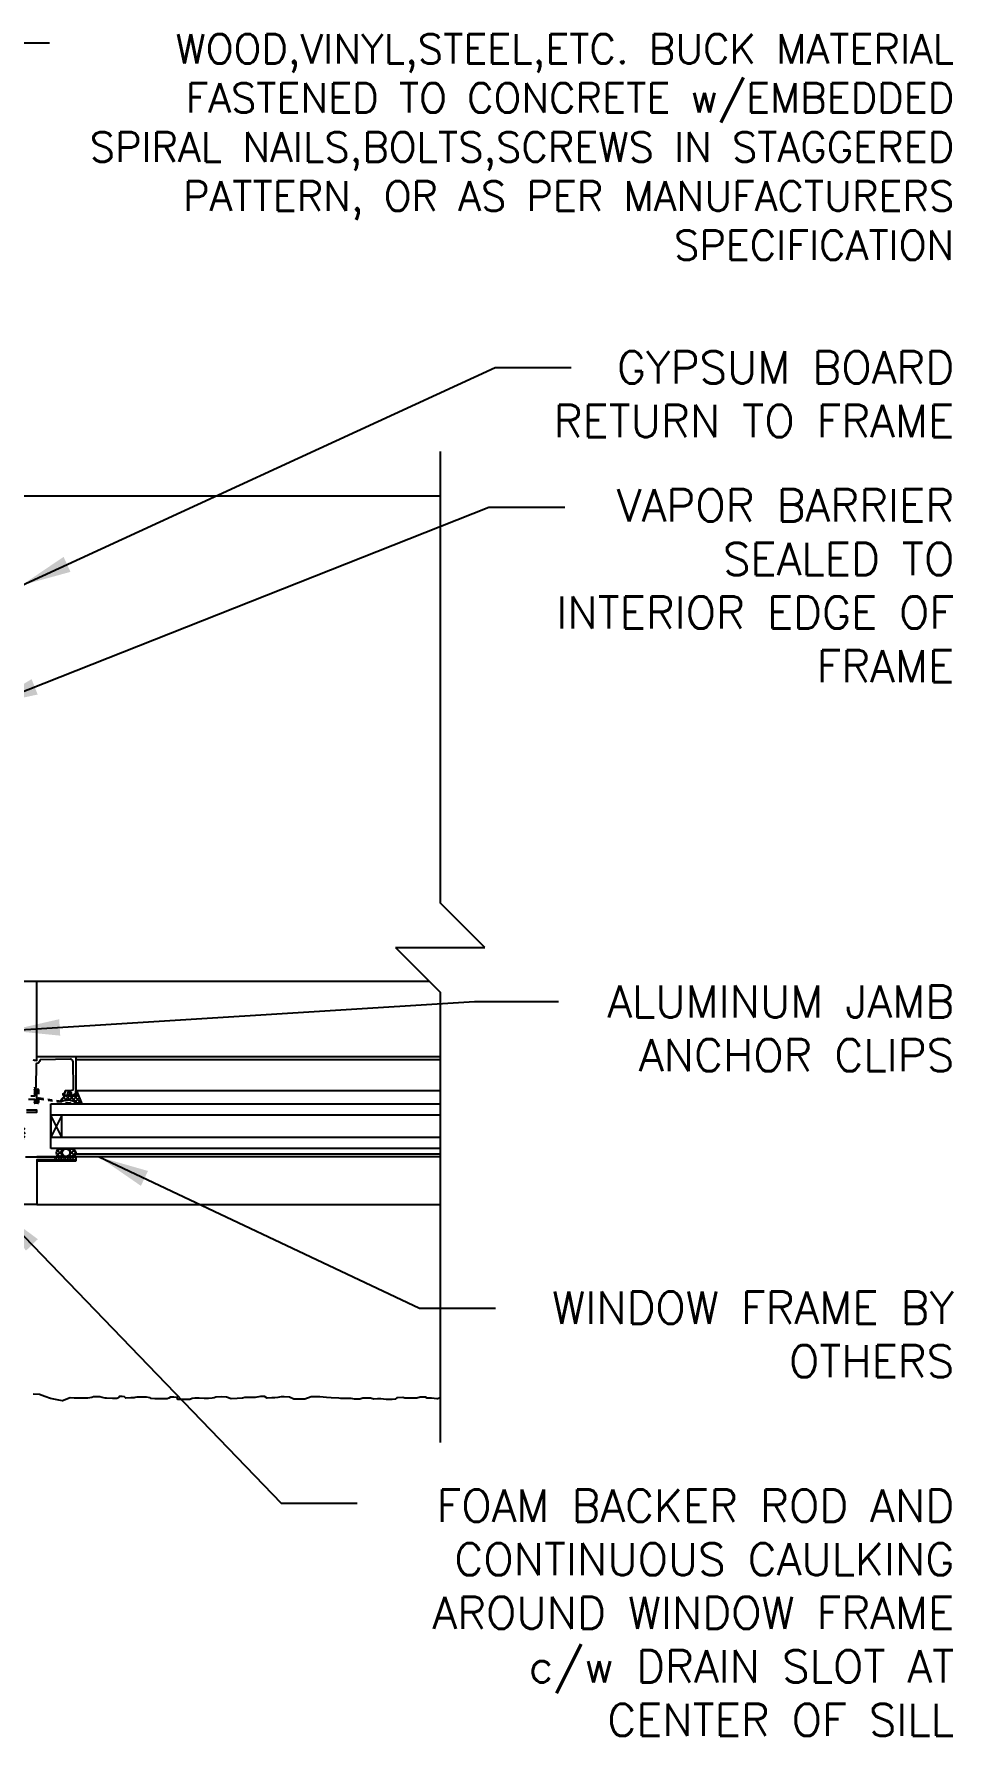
# Model space of a CAD drawing. Header units: inches. Extents: x 2950.6 to 3006.8, y 456.5 to 541.5.
# Drawn here: x 2986.16 to 3006.75, y 503.37 to 541.51 of the extents above; entities that cross this region are included whole.
import ezdxf

# ---------------------------------------------------------------- set-up
doc = ezdxf.new("R2010")
doc.units = ezdxf.units.IN
doc.header["$LTSCALE"] = 0.5
doc.header["$MEASUREMENT"] = 0
doc.linetypes.add('HIDDEN2', pattern=[0.1875, 0.125, -0.0625])
for name, color, linetype in [('HATCH', 12, 'CONTINUOUS'), ('LINE18', 9, 'CONTINUOUS'), ('line25', 2, 'CONTINUOUS'), ('LINE9', 9, 'CONTINUOUS'), ('TEXT', 4, 'CONTINUOUS')]:
    doc.layers.add(name, color=color, linetype=linetype)
doc.styles.add('DIM', font='romans.shx', dxfattribs={"width": 0.7})
doc.styles.get("Standard").update_dxf_attribs({"font": 'romans.shx'})
doc.dimstyles.new('ext_12', dxfattribs={"dimscale": 12, "dimtxt": 0.09375, "dimasz": 0.09375, "dimexe": 0.09375, "dimexo": 0.0625, "dimgap": 0.0625, "dimtad": 1, "dimdec": 1, "dimzin": 3, "dimdsep": 46, "dimlunit": 4, "dimtxsty": 'DIM', "dimcen": 0.09, "dimdle": 0.09375, "dimclrt": 4, "dimadec": 0, "dimazin": 0, "dimtfac": 1, "dimtdec": 1, "dimtmove": 2, "dimatfit": 3, "dimfxl": 0, "dimfrac": 2, "dimtolj": 1, "dimtzin": 0, "dimarcsym": 0})

msp = doc.modelspace()

# ---------------------------------------------------------------- hatches: boundary and pattern name
at = {"layer": 'HATCH'}
h = msp.add_hatch(dxfattribs=at)
h.set_pattern_fill('ANSI37', color=256, scale=0.5, angle=90, style=0)
h.set_pattern_definition([(135, (3507.209175, -2204.112254), (-0.0441941738, -0.0441941738), []), (225, (3507.209175, -2204.112254), (0.0441941738, -0.0441941738), [])])
h.paths.add_polyline_path([(2986.751, 516.531), (2986.998, 516.531, -0.973119), (2987.003, 516.341), (2986.751, 516.341, -1.00028)])
h.paths.add_polyline_path([(2986.874, 516.348, 1), (2986.874, 516.523, 1)], flags=16)
h.paths.add_polyline_path([(2987.092, 517.702), (2987.092, 517.827, -0.392741), (2987.118, 517.807), (2987.229, 517.531), (2987.124, 517.531, 0.314564), (2986.781, 517.585), (2986.754, 517.589), (2986.754, 517.615, -0.149443), (2986.873, 517.718), (2986.874, 517.718, 0.192913), (2986.895, 517.726, -0.089226), (2986.989, 517.74), (2986.992, 517.721, 0.315299), (2986.995, 517.719)])
h.paths.add_polyline_path([(2985.713, 517.064, 0.772598), (2985.699, 517.089, -0.343149), (2985.687, 517.094), (2985.678, 517.11, -0.131652), (2985.677, 517.114), (2985.677, 517.133, -0.414214), (2985.685, 517.141), (2985.874, 517.141, -0.414214), (2985.882, 517.133), (2985.882, 517.114, -0.131652), (2985.881, 517.11), (2985.871, 517.094, -0.343149), (2985.86, 517.089, 0.772598), (2985.845, 517.064), (2985.953, 516.957), (2985.953, 516.75), (2985.845, 516.643, 0.772598), (2985.86, 516.618, -0.343149), (2985.871, 516.613), (2985.881, 516.597, -0.131652), (2985.882, 516.593), (2985.882, 516.574, -0.414214), (2985.874, 516.566), (2985.685, 516.566, -0.414214), (2985.677, 516.574), (2985.677, 516.593, -0.131652), (2985.678, 516.597), (2985.687, 516.613, -0.343149), (2985.699, 516.618, 0.772598), (2985.713, 516.643), (2985.606, 516.75), (2985.606, 516.957)])
h.paths.add_polyline_path([(2985.894, 516.881), (2985.894, 516.826, -0.323848), (2985.853, 516.769, -0.326502), (2985.705, 516.769, -0.323848), (2985.664, 516.826), (2985.664, 516.881, -0.323848), (2985.705, 516.938, -0.326502), (2985.853, 516.938, -0.323848)], flags=16)

# ---------------------------------------------------------------- linework, layer by layer
for p, q in [((2995.259, 531.151), (2985.873, 531.151)), ((2995.019, 520.276), (2986.217, 520.276)), ((2987.092, 518.59), (2995.259, 518.59)), ((2987.092, 517.827), (2995.259, 517.827)), ((2995.259, 516.341), (2986.217, 516.341)), ((2995.259, 516.406), (2987.088, 516.406))]:
    msp.add_line(p, q, dxfattribs=at)
at = {"layer": 'HATCH', "flags": 128}
for points in [[(2987.092, 518.526), (2995.259, 518.526)], [(2986.217, 515.276), (2995.259, 515.276)]]:
    msp.add_lwpolyline(points, dxfattribs=at)
at = {"layer": 'HATCH'}
for points in [[(2987.092, 517.702), (2987.092, 517.827), (2987.094, 517.827, -0.36397), (2987.118, 517.807), (2987.229, 517.531), (2987.124, 517.531, 0.314564), (2986.781, 517.585), (2986.754, 517.589), (2986.754, 517.615, -0.264552), (2986.989, 517.74), (2986.992, 517.721, 0.315299), (2986.995, 517.719)], [(2987.003, 516.341), (2986.751, 516.341, -1), (2986.751, 516.531), (2986.998, 516.531, -0.973119)]]:
    msp.add_lwpolyline(points, format="xyb", close=True, dxfattribs=at)
msp.add_lwpolyline([(2995.259, 510.935), (2995.245, 510.932), (2995.199, 510.921), (2995.181, 510.921), (2995.062, 510.932), (2994.968, 510.935), (2994.93, 510.961), (2994.811, 510.957), (2994.732, 510.935), (2994.642, 510.935), (2994.563, 510.939), (2994.469, 510.939), (2994.422, 510.95), (2994.289, 510.946), (2994.246, 510.914), (2994.181, 510.903), (2994.055, 510.903), (2993.987, 510.914), (2993.929, 510.921), (2993.854, 510.921), (2993.774, 510.91), (2993.699, 510.932), (2993.634, 510.932), (2993.522, 510.932), (2993.458, 510.91), (2993.339, 510.91), (2993.263, 510.925), (2993.177, 510.925), (2993.09, 510.925), (2993.035, 510.928), (2992.984, 510.939), (2992.815, 510.943), (2992.714, 510.953), (2992.563, 510.968), (2992.473, 510.968), (2992.365, 510.964), (2992.228, 510.914), (2992.145, 510.91), (2991.976, 510.914), (2991.879, 510.957), (2991.764, 510.964), (2991.692, 510.964), (2991.623, 510.953), (2991.555, 510.946), (2991.486, 510.943), (2991.378, 510.939), (2991.321, 510.971), (2991.231, 510.971), (2991.109, 510.953), (2990.883, 510.953), (2990.829, 510.935), (2990.706, 510.925), (2990.576, 510.921), (2990.472, 510.957), (2990.368, 510.964), (2990.227, 510.957), (2990.191, 510.943), (2990.148, 510.932), (2990.069, 510.928), (2989.972, 510.928), (2989.86, 510.935), (2989.756, 510.935), (2989.702, 510.925), (2989.648, 510.907), (2989.579, 510.903), (2989.493, 510.907), (2989.403, 510.907), (2989.378, 510.907), (2989.363, 510.95), (2989.291, 510.957), (2989.216, 510.957), (2989.176, 510.939), (2989.136, 510.921), (2989.079, 510.917), (2989.021, 510.917), (2988.949, 510.917), (2988.863, 510.921), (2988.78, 510.925), (2988.756, 510.946), (2988.673, 510.957), (2988.601, 510.957), (2988.525, 510.957), (2988.457, 510.957), (2988.425, 510.95), (2988.403, 510.946), (2988.381, 510.943), (2988.324, 510.943), (2988.212, 510.932), (2988.18, 510.968), (2988.129, 510.975), (2988.065, 510.971), (2988.05, 510.946), (2988.011, 510.928), (2987.913, 510.925), (2987.78, 510.935), (2987.748, 510.935), (2987.679, 510.95), (2987.633, 510.968), (2987.485, 510.968), (2987.453, 510.953), (2987.359, 510.939), (2987.186, 510.935), (2987.053, 510.935), (2986.963, 510.943), (2986.794, 510.878), (2986.714, 510.892), (2986.527, 510.928), (2986.398, 510.975), (2986.275, 511.015), (2986.138, 511.022)], dxfattribs=at)
msp.add_circle((2986.874, 516.436), 0.0875, dxfattribs=at)
at = {"layer": 'LINE18'}
for p, q in [((2986.531, 517.531), (2995.259, 517.531)), ((2986.531, 516.531), (2986.531, 517.531)), ((2995.259, 516.531), (2986.531, 516.531)), ((2987.092, 516.247), (2986.217, 516.247)), ((2986.217, 516.247), (2986.217, 515.291)), ((2987.092, 516.341), (2987.092, 516.247))]:
    msp.add_line(p, q, dxfattribs=at)
for points in [[(2986.152, 518.525, 0.36397), (2986.16, 518.515), (2986.205, 518.508, 0.466308), (2986.217, 518.517), (2986.217, 520.276), (2985.592, 520.276)], [(2986.152, 518.499, -0.457705), (2986.169, 518.513), (2986.217, 518.506), (2986.217, 518.59), (2987.092, 518.59), (2987.092, 517.77, -0.267949), (2987.085, 517.757), (2987.021, 517.72, -0.57735), (2986.998, 517.733), (2986.998, 517.78), (2986.904, 517.78), (2986.904, 517.748, -0.414214), (2986.874, 517.718), (2986.82, 517.718, -0.414214), (2986.805, 517.733), (2986.805, 517.753, -0.414214), (2986.82, 517.768), (2986.839, 517.768, 0.414214), (2986.854, 517.783), (2986.854, 517.815, -0.414214), (2986.869, 517.83), (2986.979, 517.83, 0.418403), (2987.041, 517.893), (2987.033, 518.47, 0.413933), (2986.972, 518.529), (2986.301, 518.52, 0.407793), (2986.287, 518.505, -0.413876), (2986.216, 518.436, 0.412234), (2986.201, 518.421), (2986.194, 517.903, -0.339454), (2986.182, 517.889), (2986.148, 517.88)], [(2986.029, 517.64), (2986.167, 517.64), (2986.167, 517.578), (2986.175, 517.578, 0.325505), (2986.203, 517.599), (2986.217, 517.64), (2986.217, 517.812, 0.414214), (2986.202, 517.827), (2986.182, 517.827, 0.414214), (2986.167, 517.812), (2986.167, 517.705), (2986.084, 517.705)], [(2986.152, 517.772, -1), (2986.151, 517.742)]]:
    msp.add_lwpolyline(points, format="xyb", dxfattribs=at)
at = {"layer": 'LINE18', "linetype": 'HIDDEN2'}
msp.add_lwpolyline([(2986.232, 517.575), (2986.232, 517.83, 0.414214), (2986.227, 517.835), (2986.172, 517.835, -1), (2986.172, 517.86), (2986.244, 517.86, -0.414214), (2986.257, 517.848), (2986.257, 517.675, 0.370632), (2986.267, 517.663), (2986.97, 517.556, -0.995096), (2986.967, 517.538), (2986.271, 517.636, 0.455835), (2986.257, 517.624), (2986.257, 517.558, -0.414214), (2986.244, 517.545), (2986.172, 517.545, -1), (2986.172, 517.57), (2986.227, 517.57, 0.414214)], format="xyb", close=True, dxfattribs=at)
at = {"layer": 'LINE18'}
for points in [[(2985.984, 517.342), (2986.217, 517.342), (2986.217, 517.392), (2985.984, 517.392)], [(2985.967, 516.341), (2986.602, 516.341), (2986.622, 516.321), (2986.642, 516.341), (2986.662, 516.321), (2986.682, 516.341), (2986.702, 516.321), (2986.722, 516.341), (2986.742, 516.321), (2986.762, 516.341), (2986.782, 516.321), (2986.802, 516.341), (2986.822, 516.321), (2986.842, 516.341), (2986.862, 516.321), (2986.882, 516.341), (2986.902, 516.321), (2986.922, 516.341), (2986.942, 516.321), (2986.962, 516.341), (2986.982, 516.321), (2987.002, 516.341), (2987.022, 516.321), (2987.042, 516.341), (2987.092, 516.341), (2987.092, 516.276), (2986.217, 516.276), (2986.217, 515.276), (2985.592, 515.276)]]:
    msp.add_lwpolyline(points, dxfattribs=at)
msp.add_lwpolyline([(2986.531, 516.781), (2986.781, 516.781), (2986.781, 517.281), (2986.531, 517.281)], close=True, dxfattribs=at)
at = {"layer": 'line25', "color": 12}
for p, q in [((2995.259, 517.281), (2986.531, 517.281)), ((2986.781, 516.781), (2986.531, 517.281)), ((2986.781, 517.281), (2986.531, 516.781)), ((2986.531, 516.781), (2995.259, 516.781))]:
    msp.add_line(p, q, dxfattribs=at)
at = {"layer": 'LINE9'}
for p, q in [((2995.259, 532.151), (2995.259, 522.036)), ((2996.259, 521.036), (2995.259, 522.036)), ((2994.259, 521.036), (2996.259, 521.036)), ((2994.259, 521.036), (2995.259, 520.036)), ((2995.259, 520.036), (2995.259, 509.945))]:
    msp.add_line(p, q, dxfattribs=at)

# ---------------------------------------------------------------- texts
at = {"layer": 'TEXT', "char_height": 0.72}
for s, insert, width, attachment_point in [('{\\H0.9167x;WOOD,VINYL,STEEL,ETC. BUCK MATERIAL FASTENED TO CONCRETE w/EMBEDDED SPIRAL NAILS,BOLTS,SCREWS IN STAGGERED PATTERN, OR AS PER MANUFACTURERS SPECIFICATION}', (3006.78, 538.976), 21.5323, 6), ('GYPSUM BOARD RETURN TO FRAME', (3006.78, 534.396), 12.27646, 3), ('VAPOR BARRIER SEALED TO INTERIOR EDGE OF FRAME', (3006.78, 531.303), 10.66825, 3), ('ALUMINUM JAMB ANCHOR CLIPS', (3006.78, 520.183), 12.27646, 3), (' WINDOW FRAME BY OTHERS', (3006.78, 513.325), 12.27646, 3), ('FOAM BACKER ROD AND CONTINUOUS CAULKING AROUND WINDOW FRAME c/w DRAIN SLOT AT CENTER OF SILL ', (3006.78, 508.886), 14.78316, 3)]:
    msp.add_mtext(s, dxfattribs=dict(at, insert=insert, width=width, attachment_point=attachment_point))

# ---------------------------------------------------------------- leaders
at = {"layer": 'TEXT'}
for points in [[(2984.418, 529.074), (2984.418, 541.31), (2986.503, 541.31)], [(2985.873, 529.151), (2996.489, 534.035), (2998.194, 534.035)], [(2985.123, 526.463), (2996.352, 530.905), (2998.056, 530.905)], [(2985.608, 519.174), (2996.026, 519.822), (2997.909, 519.822)], [(2987.613, 516.341), (2994.793, 512.949), (2996.498, 512.949)], [(2985.326, 515.179), (2991.694, 508.585), (2993.398, 508.585)]]:
    msp.add_leader(points, dimstyle='ext_12', override={"dimgap": 0.0625, "dimtad": 0}, dxfattribs=at)

doc.saveas('drawing.dxf')
